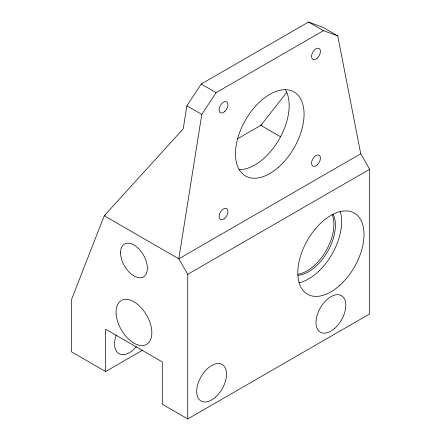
<?xml version="1.0" encoding="UTF-8"?>
<svg xmlns="http://www.w3.org/2000/svg" width="441" height="441" viewBox="0 0 441 441"><rect width="100%" height="100%" fill="white"/><g stroke="black" fill="none" stroke-linecap="round" stroke-linejoin="round"><path stroke-width="0.66" d="M105.614 371.526L105.614 329.229L162.282 361.945L162.282 404.243L187.756 418.95L369.685 313.915L369.685 169.272L360.738 153.777L337.751 35.908L322.84 27.298L308.546 22.05L201.173 84.038L186.879 105.796L183.208 128.849L104.247 215.765L71.315 300.067L71.315 351.725L105.614 371.526L142.597 350.176M337.751 35.908L323.457 30.661L216.09 92.649L201.791 114.401L178.809 258.812L187.756 274.308L187.756 418.95M286.815 92.356L260.824 125.365L280.509 136.732M105.427 215.087L104.247 215.765L178.809 258.812L360.738 153.777M237.561 138.794L262.004 124.687M187.756 274.308L369.685 169.272M308.546 22.05L323.457 30.661M201.173 84.038L216.09 92.649M186.879 105.796L201.791 114.401M333.341 214.552A37.959 21.918 -60 0 1 327.525 251.69A37.959 21.918 -60 0 1 298.27 275.3M340.22 211.349A46.818 27.028 -60 0 1 331.952 254.248A46.818 27.028 -60 0 1 298.932 282.863M332.095 214.254A37.959 21.918 -60 0 1 326.263 250.427A37.959 21.918 -60 0 1 298.006 274.274M136.506 346.488A21.091 12.177 -60 0 1 118.932 353.632A21.091 12.177 -60 0 1 116.325 334.84M285.222 89.418A48.504 28.003 -60 0 1 279.109 139.367A48.504 28.003 -60 0 1 238.912 169.636M120.525 252.715A18.98 10.959 60 0 0 140.657 277.758A18.98 10.959 60 0 0 140.657 250.918A18.98 10.959 60 0 0 120.525 252.715M339.482 285.625A46.818 27.028 -60 0 0 354.321 213.102A46.818 27.028 -60 0 0 298.932 262.213A46.818 27.028 -60 0 0 339.482 285.625M215.473 397.192A21.091 12.177 -60 0 0 222.159 364.525A21.091 12.177 -60 0 0 197.21 386.647A21.091 12.177 -60 0 0 215.473 397.192M334.769 328.319A21.091 12.177 -60 0 0 341.455 295.652A21.091 12.177 -60 0 0 316.506 317.774A21.091 12.177 -60 0 0 334.769 328.319M116.093 313.496A25.308 14.614 60 0 0 143.887 345.375A25.308 14.614 60 0 0 141.864 308.491A25.308 14.614 60 0 0 116.093 313.496M317.156 58.229A6.328 3.655 -60 0 0 319.163 48.427A6.328 3.655 -60 0 0 311.677 55.064A6.328 3.655 -60 0 0 317.156 58.229M224.701 111.606A6.328 3.655 -60 0 0 226.707 101.805A6.328 3.655 -60 0 0 219.221 108.442A6.328 3.655 -60 0 0 224.701 111.606M317.156 164.984A6.328 3.655 -60 0 0 319.163 155.182A6.328 3.655 -60 0 0 311.677 161.819A6.328 3.655 -60 0 0 317.156 164.984M224.111 218.841A6.328 3.655 -60 0 0 227.104 208.858A6.328 3.655 -60 0 0 219.42 214.431A6.328 3.655 -60 0 0 224.111 218.841M278.646 167.106A48.504 28.003 -60 0 0 294.026 91.965A48.504 28.003 -60 0 0 236.641 142.851A48.504 28.003 -60 0 0 278.646 167.106"/></g></svg>
